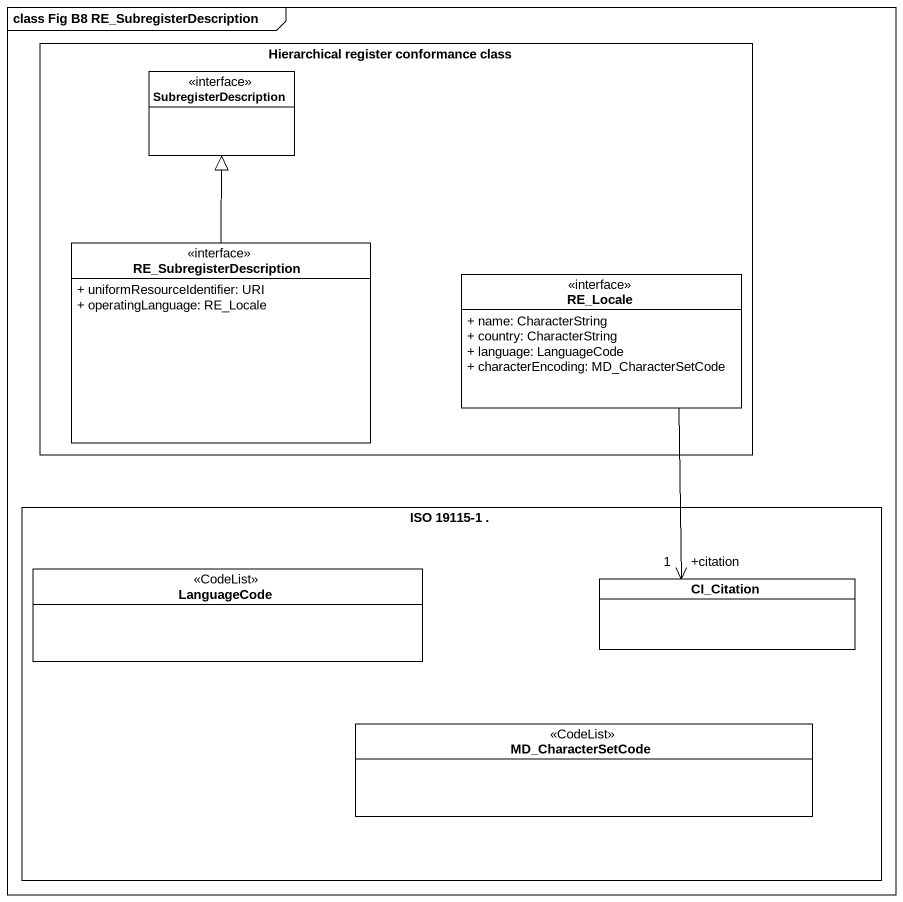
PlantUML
@startuml
mainframe class Fig B8 RE_SubregisterDescription
hide circle
hide empty members
skinparam classAttributeIconSize 0
rectangle "Hierarchical register conformance class" as Hierarchical_register {
  class SubregisterDescription <<interface>> #FFFFFF
  class RE_SubregisterDescription <<interface>> #FFFFFF {
    + uniformResourceIdentifier: URI
    + operatingLanguage: RE_Locale
  }
  class RE_Locale <<interface>> #FFFFFF {
    + name: CharacterString
    + country: CharacterString
    + language: LanguageCode
    + characterEncoding: MD_CharacterSetCode
  }
}
rectangle "ISO 19115-1 ." as ISO_19115_1 {
  class LanguageCode <<CodeList>> #FFFFFF
  class CI_Citation #FFFFFF
  class MD_CharacterSetCode <<CodeList>> #FFFFFF
}
RE_SubregisterDescription -up-|> SubregisterDescription
RE_Locale --> "+citation\n1" CI_Citation
@enduml
